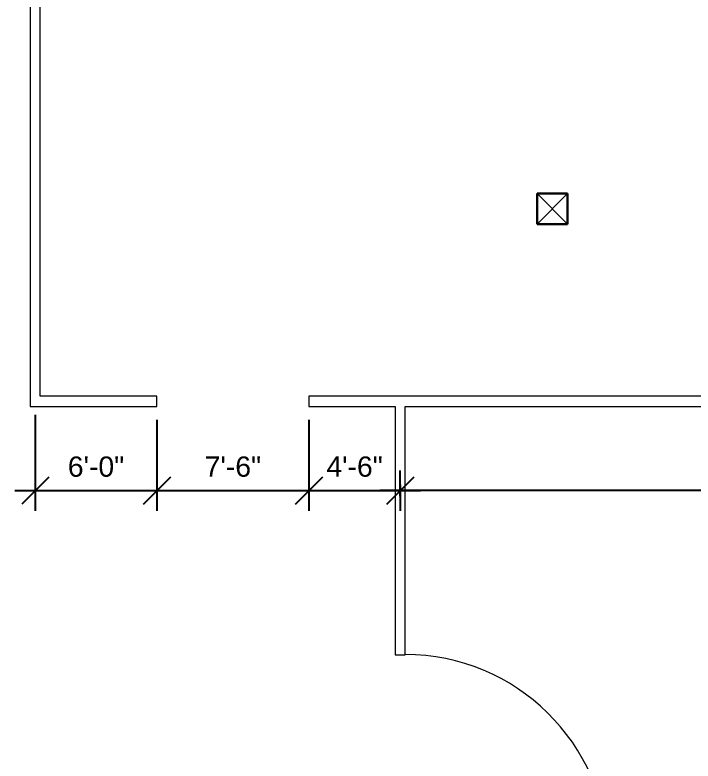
# Model space of a CAD drawing. Header units: inches. Extents: x 1913 to 24953, y -2945 to 1064.
# Drawn here: x 3577.7 to 3979, y -431 to 10.9 of the extents above; entities that cross this region are included whole.
import ezdxf

# ---------------------------------------------------------------- set-up
doc = ezdxf.new("R2010")
doc.units = ezdxf.units.IN
doc.header["$MEASUREMENT"] = 0
for name, color, linetype, lineweight in [('A-ANNO-DIMS', 211, 'Continuous', 9), ('A-COLS', 52, 'Continuous', 9), ('A-DOOR', 31, 'Continuous', 13), ('A-WALL', 113, 'Continuous', 13)]:
    doc.layers.add(name, color=color, linetype=linetype, lineweight=lineweight)
doc.styles.add('Arial', font='arial.ttf', dxfattribs={"height": 12})
doc.dimstyles.new('Linear_-_3_32__Arial', dxfattribs={"dimscale": 12, "dimtxt": 12.243113, "dimasz": 1.333333, "dimexe": 1, "dimexo": 0.666667, "dimgap": 0.666667, "dimtad": 1, "dimdec": 5, "dimrnd": 0.03125, "dimzin": 1, "dimdsep": 46, "dimlunit": 4, "dimtxsty": 'Arial', "dimblk1": 'OBLIQUE', "dimblk2": 'OBLIQUE', "dimsah": 1, "dimcen": 0.09, "dimdle": 1, "dimazin": 0, "dimtfac": 1, "dimtdec": 4, "dimtix": 1, "dimtmove": 0, "dimatfit": 3, "dimfxl": 1, "dimtvp": 1, "dimtfill": 1, "dimfrac": 2, "dimtolj": 1, "dimtzin": 0, "dimarcsym": 2})

# ---------------------------------------------------------------- blocks, each defined once
blk = doc.blocks.new('Rectangular Column - 18_ x 18_-395545-FloorPlan')
at = {"layer": 'A-COLS'}
for p, q in [((-9, 9), (-9, 9)), ((9, 9), (9, 9)), ((-9, -9), (-9, -9)), ((9, -9), (9, -9))]:
    blk.add_line(p, q, dxfattribs=at)
at = {"layer": 'A-COLS', "lineweight": 30}
for p, q in [((9, 9), (-9, 9)), ((-9, 9), (-9, -9)), ((9, -9), (9, 9)), ((-9, -9), (9, -9))]:
    blk.add_line(p, q, dxfattribs=at)
blk = doc.blocks.new('Single-Flush - 10__ x10_-406699-FloorPlan')
at = {"layer": 'A-DOOR', "lineweight": 20}
for p, q in [((58, 3), (58, 123.05)), ((60, 123.05), (58, 123.05)), ((60, 3), (60, 123.05)), ((60, 3), (58, 3))]:
    blk.add_line(p, q, dxfattribs=at)
at = {"layer": 'A-DOOR', "lineweight": 9}
blk.add_arc((60, 3), 120.07, 90.9544, 180, dxfattribs=at)
blk = doc.blocks.new('_Oblique')
at = {"color": 0, "linetype": 'ByBlock', "lineweight": -2}
blk.add_line((-0.5, -0.5), (0.5, 0.5), dxfattribs=at)
blk = doc.blocks.new('*D117')
at = {"layer": 'A-ANNO-DIMS', "color": 0, "lineweight": -2, "transparency": 16777216}
for p, q in [((4261.66, -228.98), (4261.66, -282.82)), ((3805.66, -274.13), (3805.66, -258.82)), ((4273.66, -270.82), (3793.66, -270.82))]:
    blk.add_line(p, q, dxfattribs=at)
at = {"layer": 'Defpoints', "color": 0, "transparency": 16777216}
for p in [(4261.66, -220.98), (3805.66, -270.82), (3805.66, -282.13)]:
    blk.add_point(p, dxfattribs=at)
at = {"layer": 'A-ANNO-DIMS', "color": 0, "lineweight": -2, "transparency": 16777216, "xscale": 16, "yscale": 16, "zscale": 16, "rotation": 180}
blk.add_blockref('_Oblique', (3805.66, -270.82), dxfattribs=at)
at = {"layer": 'A-ANNO-DIMS', "color": 0, "lineweight": -2, "transparency": 16777216, "xscale": 16, "yscale": 16, "zscale": 16}
blk.add_blockref('_Oblique', (4261.66, -270.82), dxfattribs=at)
at = {"layer": 'A-ANNO-DIMS', "color": 3, "lineweight": 0, "transparency": 16777216, "insert": (4033.66, -256.68), "char_height": 12, "width": 62.3834, "attachment_point": 5, "style": 'Arial'}
blk.add_mtext('\\A1;38\'-0"', dxfattribs=at)
blk = doc.blocks.new('*D147')
at = {"layer": 'A-ANNO-DIMS', "color": 0, "lineweight": -2, "transparency": 16777216}
for p, q in [((3589.66, -225.98), (3589.66, -282.82)), ((3661.66, -228.98), (3661.66, -282.82)), ((3577.66, -270.82), (3673.66, -270.82))]:
    blk.add_line(p, q, dxfattribs=at)
at = {"layer": 'Defpoints', "color": 0, "transparency": 16777216}
for p in [(3589.66, -217.98), (3661.66, -220.98), (3661.66, -270.82)]:
    blk.add_point(p, dxfattribs=at)
at = {"layer": 'A-ANNO-DIMS', "color": 0, "lineweight": -2, "transparency": 16777216, "xscale": 16, "yscale": 16, "zscale": 16, "rotation": 180}
blk.add_blockref('_Oblique', (3589.66, -270.82), dxfattribs=at)
at = {"layer": 'A-ANNO-DIMS', "color": 0, "lineweight": -2, "transparency": 16777216, "xscale": 16, "yscale": 16, "zscale": 16}
blk.add_blockref('_Oblique', (3661.66, -270.82), dxfattribs=at)
at = {"layer": 'A-ANNO-DIMS', "color": 3, "lineweight": 0, "transparency": 16777216, "insert": (3625.66, -256.69), "char_height": 12, "width": 62.3834, "attachment_point": 5, "style": 'Arial'}
blk.add_mtext('\\A1;6\'-0"', dxfattribs=at)
blk = doc.blocks.new('*D148')
at = {"layer": 'A-ANNO-DIMS', "color": 0, "lineweight": -2, "transparency": 16777216}
for p, q in [((3661.66, -228.98), (3661.66, -282.82)), ((3751.66, -228.98), (3751.66, -282.82)), ((3649.66, -270.82), (3763.66, -270.82))]:
    blk.add_line(p, q, dxfattribs=at)
at = {"layer": 'Defpoints', "color": 0, "transparency": 16777216}
for p in [(3661.66, -220.98), (3751.66, -220.98), (3751.66, -270.82)]:
    blk.add_point(p, dxfattribs=at)
at = {"layer": 'A-ANNO-DIMS', "color": 0, "lineweight": -2, "transparency": 16777216, "xscale": 16, "yscale": 16, "zscale": 16, "rotation": 180}
blk.add_blockref('_Oblique', (3661.66, -270.82), dxfattribs=at)
at = {"layer": 'A-ANNO-DIMS', "color": 0, "lineweight": -2, "transparency": 16777216, "xscale": 16, "yscale": 16, "zscale": 16}
blk.add_blockref('_Oblique', (3751.66, -270.82), dxfattribs=at)
at = {"layer": 'A-ANNO-DIMS', "color": 3, "lineweight": 0, "transparency": 16777216, "insert": (3706.66, -256.69), "char_height": 12, "width": 62.3834, "attachment_point": 5, "style": 'Arial'}
blk.add_mtext('\\A1;7\'-6"', dxfattribs=at)
blk = doc.blocks.new('*D149')
at = {"layer": 'A-ANNO-DIMS', "color": 0, "lineweight": -2, "transparency": 16777216}
for p, q in [((3751.66, -228.98), (3751.66, -282.82)), ((3805.66, -267.5), (3805.66, -282.82)), ((3739.66, -270.82), (3817.66, -270.82))]:
    blk.add_line(p, q, dxfattribs=at)
at = {"layer": 'Defpoints', "color": 0, "transparency": 16777216}
for p in [(3751.66, -220.98), (3805.66, -259.5), (3805.66, -270.82)]:
    blk.add_point(p, dxfattribs=at)
at = {"layer": 'A-ANNO-DIMS', "color": 0, "lineweight": -2, "transparency": 16777216, "xscale": 16, "yscale": 16, "zscale": 16, "rotation": 180}
blk.add_blockref('_Oblique', (3751.66, -270.82), dxfattribs=at)
at = {"layer": 'A-ANNO-DIMS', "color": 0, "lineweight": -2, "transparency": 16777216, "xscale": 16, "yscale": 16, "zscale": 16}
blk.add_blockref('_Oblique', (3805.66, -270.82), dxfattribs=at)
at = {"layer": 'A-ANNO-DIMS', "color": 3, "lineweight": 0, "transparency": 16777216, "insert": (3778.66, -256.69), "char_height": 12, "width": 62.3834, "attachment_point": 5, "style": 'Arial'}
blk.add_mtext('\\A1;4\'-6"', dxfattribs=at)

msp = doc.modelspace()

# ---------------------------------------------------------------- linework, layer by layer
at = {"layer": 'A-COLS', "lineweight": 0}
for p, q in [((3904.664949, -94.975499), (3886.664949, -94.975499)), ((3886.664949, -94.975499), (3886.664949, -112.975499)), ((3886.664949, -94.975499), (3904.664949, -112.975499)), ((3886.664949, -112.975499), (3904.664949, -94.975499)), ((3904.664949, -112.975499), (3904.664949, -94.975499)), ((3886.664949, -112.975499), (3904.664949, -112.975499))]:
    msp.add_line(p, q, dxfattribs=at)
at = {"layer": 'A-WALL', "lineweight": 0}
for p, q in [((3586.664949, 185.024501), (3586.664949, -220.975499)), ((3592.664949, -214.975499), (3592.664949, 185.024501)), ((3661.664949, -214.975499), (3592.664949, -214.975499)), ((3661.664949, -220.975499), (3661.664949, -214.975499)), ((4261.664949, -214.975499), (3751.664949, -214.975499)), ((3751.664949, -214.975499), (3751.664949, -220.975499)), ((3586.664949, -220.975499), (3661.664949, -220.975499)), ((3751.664949, -220.975499), (3802.664949, -220.975499)), ((3802.664949, -220.975499), (3802.664949, -367.975499)), ((3808.664949, -367.975499), (3808.664949, -220.975499)), ((3808.664949, -220.975499), (4261.664949, -220.975499)), ((3802.664949, -367.975499), (3808.664949, -367.975499))]:
    msp.add_line(p, q, dxfattribs=at)

# ---------------------------------------------------------------- block references
at = {"layer": 'A-COLS', "lineweight": 0, "rotation": 270}
msp.add_blockref('Rectangular Column - 18_ x 18_-395545-FloorPlan', (3895.664949, -103.975499), dxfattribs=at)
at = {"layer": 'A-DOOR', "lineweight": 0, "rotation": 270}
msp.add_blockref('Single-Flush - 10__ x10_-406699-FloorPlan', (3805.664949, -427.975499), dxfattribs=at)

# ---------------------------------------------------------------- dimensions: what is measured, and where the dimension line sits
at = {"layer": 'A-ANNO-DIMS', "color": 1, "lineweight": 0}
for base, p1, p2, picture, middle in [((3661.664949, -270.815448), (3589.664949, -217.975499), (3661.664949, -220.975499), '*D147', (3625.664949, -256.688572)), ((3751.664949, -270.815448), (3661.664949, -220.975499), (3751.664949, -220.975499), '*D148', (3706.664949, -256.688572)), ((3805.664949, -270.815448), (3751.664949, -220.975499), (3805.664949, -259.50174), '*D149', (3778.664949, -256.688572)), ((3805.664949, -270.815448), (4261.664949, -220.975499), (3805.664949, -282.129157), '*D117', (4033.664949, -256.68448))]:
    dim = msp.add_linear_dim(base=base, p1=p1, p2=p2, angle=180, dimstyle='Linear_-_3_32__Arial', override={"dimpost": '<>', "dimclrt": 3, "dimfxl": 288.006944, "dimtfill": 0}, dxfattribs=at)
    dim.commit()
    dim.dimension.update_dxf_attribs({"geometry": picture, "text_midpoint": middle})

doc.saveas('drawing.dxf')
